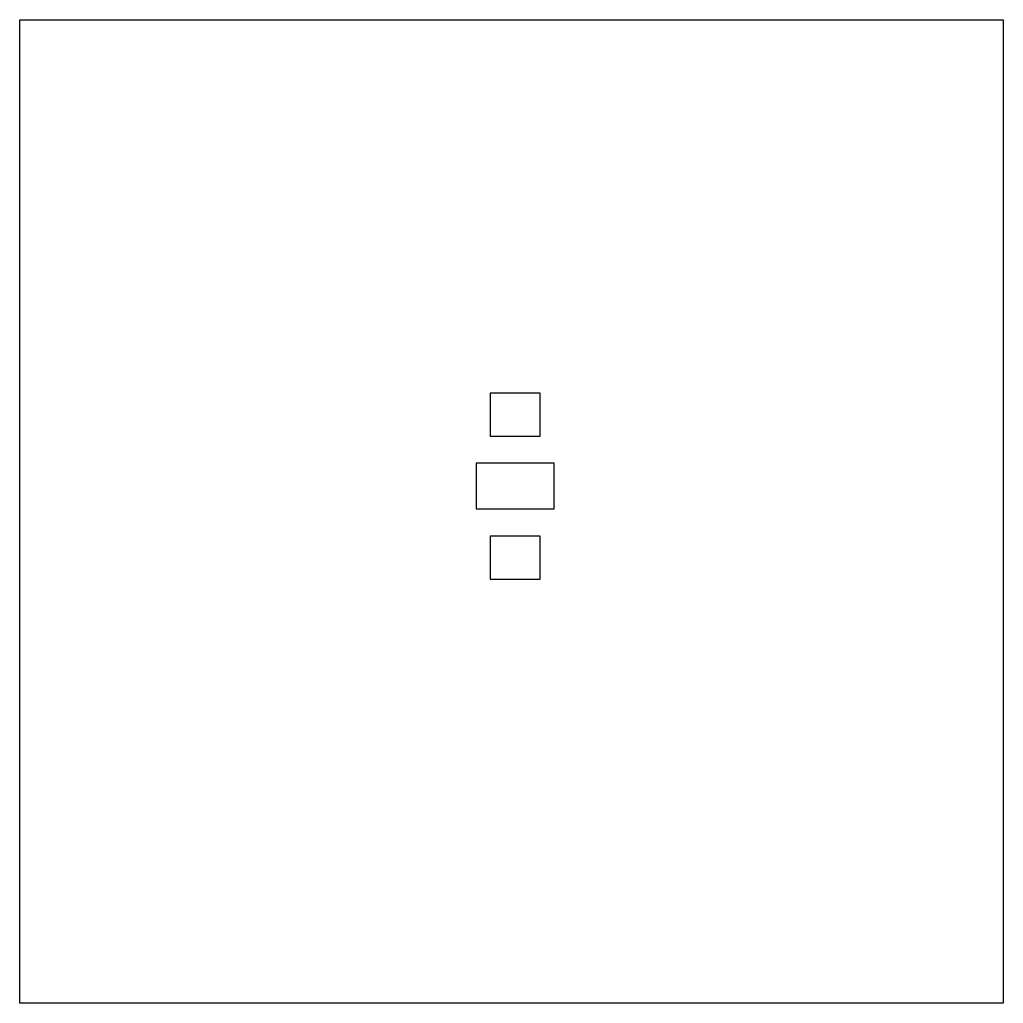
# Model space of a CAD drawing. Extents: x 188 to 387, y 229 to 428.
import ezdxf

# ---------------------------------------------------------------- set-up
doc = ezdxf.new("R2010")
doc.units = 0
doc.layers.get('0').update_dxf_attribs({"linetype": 'CONTINUOUS'})

msp = doc.modelspace()

# ---------------------------------------------------------------- linework, layer by layer
at = {"color": 1}
msp.add_lwpolyline([(188.19744, 427.721029), (386.622637, 427.721029), (386.622637, 229.295831), (188.19744, 229.295831)], close=True, dxfattribs=at)
for points in [[(283.10313, 352.374461), (283.10313, 343.716281)], [(293.178638, 352.374461), (283.10313, 352.374461)], [(293.178638, 343.716281), (293.178638, 352.374461)], [(283.10313, 343.716281), (293.178638, 343.716281)], [(280.268925, 338.285831), (280.268925, 329.061604)], [(296.012835, 338.285831), (280.268925, 338.285831)], [(296.012835, 329.061604), (296.012835, 338.285831)], [(280.268925, 329.061604), (296.012835, 329.061604)], [(283.10313, 323.546111), (283.10313, 314.887931)], [(293.178638, 323.546111), (283.10313, 323.546111)], [(293.178638, 314.887931), (293.178638, 323.546111)], [(283.10313, 314.887931), (293.178638, 314.887931)]]:
    msp.add_lwpolyline(points, dxfattribs=at)

doc.saveas('drawing.dxf')
